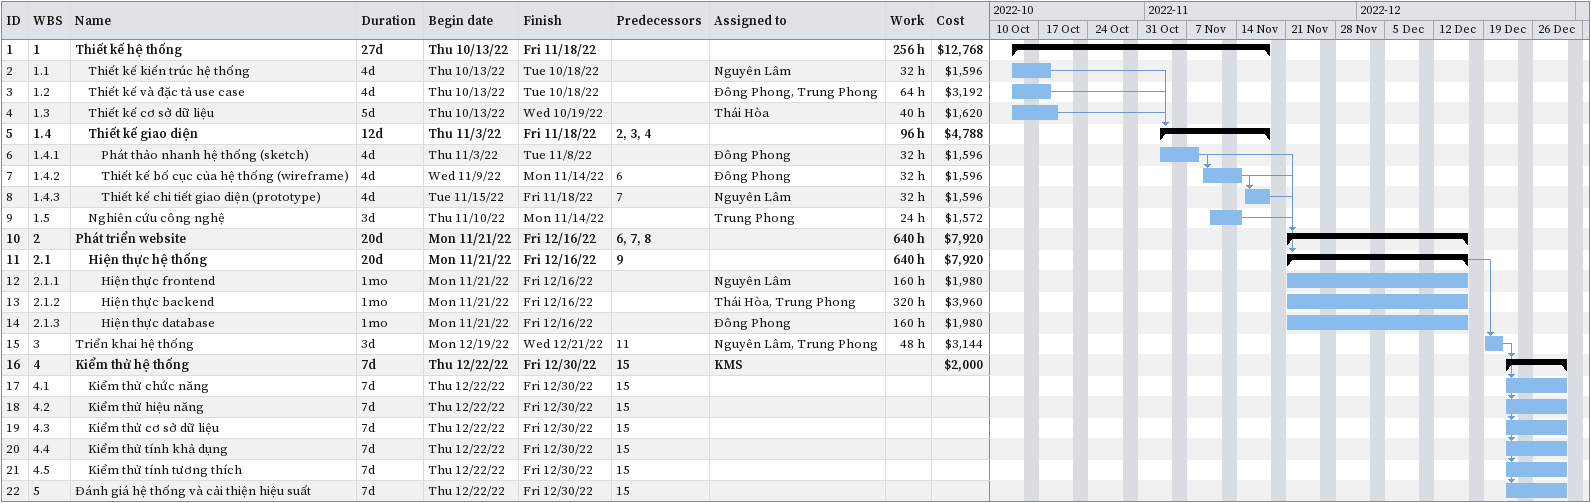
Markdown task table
| ID | WBS | Task | Duration | Start | Finish | Predecessors | Resources | Work (h) | Cost ($) |
|---|---|---|---|---|---|---|---|---|---|
| 1 | 1 | **Thiết kế hệ thống** | 27d | 2022-10-13 | 2022-11-18 |  |  | 256 | 12768 |
| 2 | 1.1 | Thiết kế kiến trúc hệ thống | 4d | 2022-10-13 | 2022-10-18 |  | Nguyên Lâm | 32 | 1596 |
| 3 | 1.2 | Thiết kế và đặc tả use case | 4d | 2022-10-13 | 2022-10-18 |  | Đông Phong, Trung Phong | 64 | 3192 |
| 4 | 1.3 | Thiết kế cơ sở dữ liệu | 5d | 2022-10-13 | 2022-10-19 |  | Thái Hòa | 40 | 1620 |
| 5 | 1.4 | **Thiết kế giao diện** | 12d | 2022-11-03 | 2022-11-18 | 2, 3, 4 |  | 96 | 4788 |
| 6 | 1.4.1 | Phát thảo nhanh hệ thống (sketch) | 4d | 2022-11-03 | 2022-11-08 |  | Đông Phong | 32 | 1596 |
| 7 | 1.4.2 | Thiết kế bố cục của hệ thống (wireframe) | 4d | 2022-11-09 | 2022-11-14 | 6 | Đông Phong | 32 | 1596 |
| 8 | 1.4.3 | Thiết kế chi tiết giao diện (prototype) | 4d | 2022-11-15 | 2022-11-18 | 7 | Nguyên Lâm | 32 | 1596 |
| 9 | 1.5 | Nghiên cứu công nghệ | 3d | 2022-11-10 | 2022-11-14 |  | Trung Phong | 24 | 1572 |
| 10 | 2 | **Phát triển website** | 20d | 2022-11-21 | 2022-12-16 | 6, 7, 8 |  | 640 | 7920 |
| 11 | 2.1 | **Hiện thực hệ thống** | 20d | 2022-11-21 | 2022-12-16 | 9 |  | 640 | 7920 |
| 12 | 2.1.1 | Hiện thực frontend | 1mo | 2022-11-21 | 2022-12-16 |  | Nguyên Lâm | 160 | 1980 |
| 13 | 2.1.2 | Hiện thực backend | 1mo | 2022-11-21 | 2022-12-16 |  | Thái Hòa, Trung Phong | 320 | 3960 |
| 14 | 2.1.3 | Hiện thực database | 1mo | 2022-11-21 | 2022-12-16 |  | Đông Phong | 160 | 1980 |
| 15 | 3 | Triển khai hệ thống | 3d | 2022-12-19 | 2022-12-21 | 11 | Nguyên Lâm, Trung Phong | 48 | 3144 |
| 16 | 4 | **Kiểm thử hệ thống** | 7d | 2022-12-22 | 2022-12-30 | 15 | KMS |  | 2000 |
| 17 | 4.1 | Kiểm thử chức năng | 7d | 2022-12-22 | 2022-12-30 | 15 |  |  |  |
| 18 | 4.2 | Kiểm thử hiệu năng | 7d | 2022-12-22 | 2022-12-30 | 15 |  |  |  |
| 19 | 4.3 | Kiểm thử cơ sở dữ liệu | 7d | 2022-12-22 | 2022-12-30 | 15 |  |  |  |
| 20 | 4.4 | Kiểm thử tính khả dụng | 7d | 2022-12-22 | 2022-12-30 | 15 |  |  |  |
| 21 | 4.5 | Kiểm thử tính tương thích | 7d | 2022-12-22 | 2022-12-30 | 15 |  |  |  |
| 22 | 5 | Đánh giá hệ thống và cải thiện hiệu suất | 7d | 2022-12-22 | 2022-12-30 | 15 |  |  |  |
